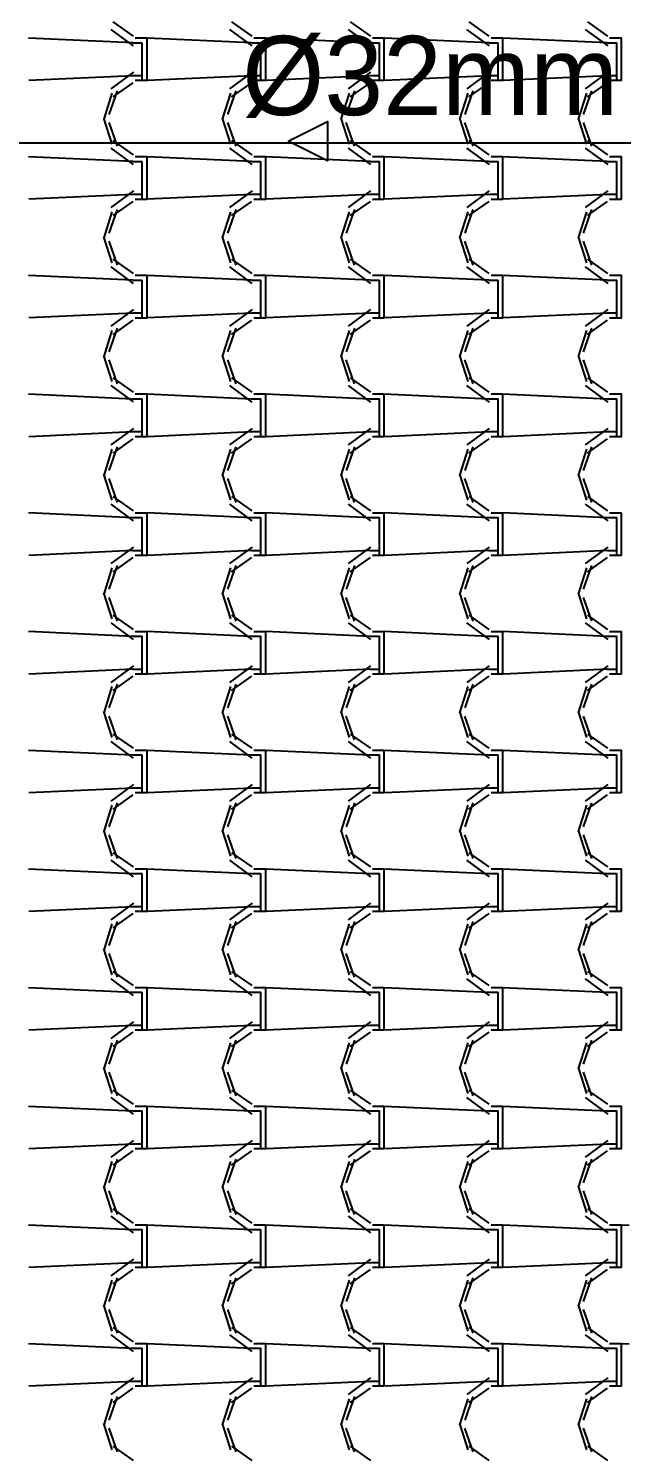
# Model space of a CAD drawing. Header units: millimetres. Extents: x -336 to -33, y -135 to 770.
# Drawn here: x -67.775 to -66.275, y 739.813 to 743.412 of the extents above; entities that cross this region are included whole.
import ezdxf
from ezdxf.enums import TextEntityAlignment as Align

# ---------------------------------------------------------------- set-up
doc = ezdxf.new("R2010")
doc.units = ezdxf.units.MM
doc.header["$LTSCALE"] = 50
doc.header["$MEASUREMENT"] = 0
for name, color, linetype in [('-HIDRO', 8, 'CONTINUOUS'), ('AF', 5, 'CONTINUOUS'), ('TEXTO', 4, 'CONTINUOUS')]:
    doc.layers.add(name, color=color, linetype=linetype)

msp = doc.modelspace()

# ---------------------------------------------------------------- linework, layer by layer
at = {"layer": '-HIDRO', "linetype": 'Continuous'}
for p, q in [((-67.5668, 743.4102), (-67.5098, 743.3682)), ((-67.5613, 743.4292), (-67.5103, 743.3932)), ((-67.2668, 743.4102), (-67.2098, 743.3682)), ((-67.2613, 743.4292), (-67.2103, 743.3932)), ((-66.9668, 743.4102), (-66.9098, 743.3682)), ((-66.9613, 743.4292), (-66.9103, 743.3932)), ((-66.6668, 743.4102), (-66.6098, 743.3682)), ((-66.6613, 743.4292), (-66.6103, 743.3932)), ((-66.3668, 743.4102), (-66.3098, 743.3682)), ((-66.3613, 743.4292), (-66.3103, 743.3932)), ((-67.5109, 743.3758), (-67.7749, 743.3878)), ((-67.511, 743.3765), (-67.487, 743.3765)), ((-67.505, 743.3885), (-67.475, 743.3885)), ((-67.487, 743.2925), (-67.487, 743.3765)), ((-67.475, 743.2925), (-67.475, 743.3885)), ((-67.2109, 743.3758), (-67.4749, 743.3878)), ((-67.211, 743.3765), (-67.187, 743.3765)), ((-67.205, 743.3885), (-67.175, 743.3885)), ((-67.187, 743.2925), (-67.187, 743.3765)), ((-67.175, 743.2925), (-67.175, 743.3885)), ((-66.9109, 743.3758), (-67.1749, 743.3878)), ((-66.911, 743.3765), (-66.887, 743.3765)), ((-66.905, 743.3885), (-66.875, 743.3885)), ((-66.887, 743.2925), (-66.887, 743.3765)), ((-66.875, 743.2925), (-66.875, 743.3885)), ((-66.6109, 743.3758), (-66.8749, 743.3878)), ((-66.611, 743.3765), (-66.587, 743.3765)), ((-66.605, 743.3885), (-66.575, 743.3885)), ((-66.587, 743.2925), (-66.587, 743.3765)), ((-66.575, 743.2925), (-66.575, 743.3885)), ((-66.3109, 743.3758), (-66.5749, 743.3878)), ((-66.311, 743.3765), (-66.287, 743.3765)), ((-66.305, 743.3885), (-66.275, 743.3885)), ((-66.287, 743.2925), (-66.287, 743.3765)), ((-66.275, 743.2925), (-66.275, 743.3885)), ((-67.5096, 743.3017), (-67.5666, 743.2597)), ((-67.2096, 743.3017), (-67.2666, 743.2597)), ((-66.9096, 743.3017), (-66.9666, 743.2597)), ((-66.6096, 743.3017), (-66.6666, 743.2597)), ((-66.3096, 743.3017), (-66.3666, 743.2597)), ((-67.51, 743.2926), (-67.774, 743.2806)), ((-67.511, 743.2753), (-67.562, 743.2393)), ((-67.487, 743.2925), (-67.511, 743.2925)), ((-67.475, 743.2805), (-67.505, 743.2805)), ((-67.487, 743.2805), (-67.487, 743.2925)), ((-67.475, 743.2805), (-67.475, 743.2925)), ((-67.21, 743.2926), (-67.474, 743.2806)), ((-67.211, 743.2753), (-67.262, 743.2393)), ((-67.187, 743.2925), (-67.211, 743.2925)), ((-67.175, 743.2805), (-67.205, 743.2805)), ((-67.187, 743.2805), (-67.187, 743.2925)), ((-67.175, 743.2805), (-67.175, 743.2925)), ((-66.91, 743.2926), (-67.174, 743.2806)), ((-66.911, 743.2753), (-66.962, 743.2393)), ((-66.887, 743.2925), (-66.911, 743.2925)), ((-66.875, 743.2805), (-66.905, 743.2805)), ((-66.887, 743.2805), (-66.887, 743.2925)), ((-66.875, 743.2805), (-66.875, 743.2925)), ((-66.61, 743.2926), (-66.874, 743.2806)), ((-66.611, 743.2753), (-66.662, 743.2393)), ((-66.587, 743.2925), (-66.611, 743.2925)), ((-66.575, 743.2805), (-66.605, 743.2805)), ((-66.587, 743.2805), (-66.587, 743.2925)), ((-66.575, 743.2805), (-66.575, 743.2925)), ((-66.31, 743.2926), (-66.574, 743.2806)), ((-66.311, 743.2753), (-66.362, 743.2393)), ((-66.287, 743.2925), (-66.311, 743.2925)), ((-66.275, 743.2805), (-66.305, 743.2805)), ((-66.287, 743.2805), (-66.287, 743.2925)), ((-66.275, 743.2805), (-66.275, 743.2925)), ((-67.5637, 743.2489), (-67.5847, 743.1829)), ((-67.5507, 743.2549), (-67.5717, 743.1949)), ((-67.2637, 743.2489), (-67.2847, 743.1829)), ((-67.2507, 743.2549), (-67.2717, 743.1949)), ((-66.9637, 743.2489), (-66.9847, 743.1829)), ((-66.9507, 743.2549), (-66.9717, 743.1949)), ((-66.6637, 743.2489), (-66.6847, 743.1829)), ((-66.6507, 743.2549), (-66.6717, 743.1949)), ((-66.3637, 743.2489), (-66.3847, 743.1829)), ((-66.3507, 743.2549), (-66.3717, 743.1949)), ((-67.5849, 743.1861), (-67.5639, 743.1201)), ((-67.5719, 743.1745), (-67.5509, 743.1145)), ((-67.2849, 743.1861), (-67.2639, 743.1201)), ((-67.2719, 743.1745), (-67.2509, 743.1145)), ((-66.9849, 743.1861), (-66.9639, 743.1201)), ((-66.9719, 743.1745), (-66.9509, 743.1145)), ((-66.6849, 743.1861), (-66.6639, 743.1201)), ((-66.6719, 743.1745), (-66.6509, 743.1145)), ((-66.3848, 743.1861), (-66.3638, 743.1201)), ((-66.3719, 743.1745), (-66.3509, 743.1145)), ((-67.5613, 743.1292), (-67.5103, 743.0932)), ((-67.2613, 743.1292), (-67.2103, 743.0932)), ((-66.9613, 743.1292), (-66.9103, 743.0932)), ((-66.6613, 743.1292), (-66.6103, 743.0932)), ((-66.3613, 743.1292), (-66.3103, 743.0932)), ((-67.5109, 743.0758), (-67.7749, 743.0878)), ((-67.5668, 743.1102), (-67.5098, 743.0682)), ((-67.505, 743.0885), (-67.475, 743.0885)), ((-67.475, 742.9925), (-67.475, 743.0885)), ((-67.2109, 743.0758), (-67.4749, 743.0878)), ((-67.2668, 743.1102), (-67.2098, 743.0682)), ((-67.205, 743.0885), (-67.175, 743.0885)), ((-67.175, 742.9925), (-67.175, 743.0885)), ((-66.9109, 743.0758), (-67.1749, 743.0878)), ((-66.9668, 743.1102), (-66.9098, 743.0682)), ((-66.905, 743.0885), (-66.875, 743.0885)), ((-66.875, 742.9925), (-66.875, 743.0885)), ((-66.6109, 743.0758), (-66.8749, 743.0878)), ((-66.6668, 743.1102), (-66.6098, 743.0682)), ((-66.605, 743.0885), (-66.575, 743.0885)), ((-66.575, 742.9925), (-66.575, 743.0885)), ((-66.3109, 743.0758), (-66.5749, 743.0878)), ((-66.3668, 743.1102), (-66.3098, 743.0682)), ((-66.305, 743.0885), (-66.275, 743.0885)), ((-66.275, 742.9925), (-66.275, 743.0885)), ((-67.511, 743.0765), (-67.487, 743.0765)), ((-67.487, 742.9925), (-67.487, 743.0765)), ((-67.211, 743.0765), (-67.187, 743.0765)), ((-67.187, 742.9925), (-67.187, 743.0765)), ((-66.911, 743.0765), (-66.887, 743.0765)), ((-66.887, 742.9925), (-66.887, 743.0765)), ((-66.611, 743.0765), (-66.587, 743.0765)), ((-66.587, 742.9925), (-66.587, 743.0765)), ((-66.311, 743.0765), (-66.287, 743.0765)), ((-66.287, 742.9925), (-66.287, 743.0765)), ((-67.51, 742.9926), (-67.774, 742.9806)), ((-67.5096, 743.0017), (-67.5666, 742.9597)), ((-67.487, 742.9925), (-67.511, 742.9925)), ((-67.475, 742.9805), (-67.505, 742.9805)), ((-67.487, 742.9805), (-67.487, 742.9925)), ((-67.475, 742.9805), (-67.475, 742.9925)), ((-67.21, 742.9926), (-67.474, 742.9806)), ((-67.2096, 743.0017), (-67.2666, 742.9597)), ((-67.187, 742.9925), (-67.211, 742.9925)), ((-67.175, 742.9805), (-67.205, 742.9805)), ((-67.187, 742.9805), (-67.187, 742.9925)), ((-67.175, 742.9805), (-67.175, 742.9925)), ((-66.91, 742.9926), (-67.174, 742.9806)), ((-66.9096, 743.0017), (-66.9666, 742.9597)), ((-66.887, 742.9925), (-66.911, 742.9925)), ((-66.875, 742.9805), (-66.905, 742.9805)), ((-66.887, 742.9805), (-66.887, 742.9925)), ((-66.875, 742.9805), (-66.875, 742.9925)), ((-66.61, 742.9926), (-66.874, 742.9806)), ((-66.6096, 743.0017), (-66.6666, 742.9597)), ((-66.587, 742.9925), (-66.611, 742.9925)), ((-66.575, 742.9805), (-66.605, 742.9805)), ((-66.587, 742.9805), (-66.587, 742.9925)), ((-66.575, 742.9805), (-66.575, 742.9925)), ((-66.31, 742.9926), (-66.574, 742.9806)), ((-66.3096, 743.0017), (-66.3666, 742.9597)), ((-66.287, 742.9925), (-66.311, 742.9925)), ((-66.275, 742.9805), (-66.305, 742.9805)), ((-66.287, 742.9805), (-66.287, 742.9925)), ((-66.275, 742.9805), (-66.275, 742.9925)), ((-67.5637, 742.9489), (-67.5847, 742.8829)), ((-67.5507, 742.9549), (-67.5717, 742.8949)), ((-67.511, 742.9753), (-67.562, 742.9393)), ((-67.2637, 742.9489), (-67.2847, 742.8829)), ((-67.2507, 742.9549), (-67.2717, 742.8949)), ((-67.211, 742.9753), (-67.262, 742.9393)), ((-66.9637, 742.9489), (-66.9847, 742.8829)), ((-66.9507, 742.9549), (-66.9717, 742.8949)), ((-66.911, 742.9753), (-66.962, 742.9393)), ((-66.6637, 742.9489), (-66.6847, 742.8829)), ((-66.6507, 742.9549), (-66.6717, 742.8949)), ((-66.611, 742.9753), (-66.662, 742.9393)), ((-66.3637, 742.9489), (-66.3847, 742.8829)), ((-66.3507, 742.9549), (-66.3717, 742.8949)), ((-66.311, 742.9753), (-66.362, 742.9393)), ((-67.5849, 742.8861), (-67.5639, 742.8201)), ((-67.5719, 742.8745), (-67.5509, 742.8145)), ((-67.2849, 742.8861), (-67.2639, 742.8201)), ((-67.2719, 742.8745), (-67.2509, 742.8145)), ((-66.9849, 742.8861), (-66.9639, 742.8201)), ((-66.9719, 742.8745), (-66.9509, 742.8145)), ((-66.6849, 742.8861), (-66.6639, 742.8201)), ((-66.6719, 742.8745), (-66.6509, 742.8145)), ((-66.3849, 742.8861), (-66.3639, 742.8201)), ((-66.3719, 742.8745), (-66.3509, 742.8145)), ((-67.5668, 742.8102), (-67.5098, 742.7682)), ((-67.5613, 742.8292), (-67.5103, 742.7932)), ((-67.2668, 742.8102), (-67.2098, 742.7682)), ((-67.2613, 742.8292), (-67.2103, 742.7932)), ((-66.9668, 742.8102), (-66.9098, 742.7682)), ((-66.9613, 742.8292), (-66.9103, 742.7932)), ((-66.6668, 742.8102), (-66.6098, 742.7682)), ((-66.6613, 742.8292), (-66.6103, 742.7932)), ((-66.3668, 742.8102), (-66.3098, 742.7682)), ((-66.3613, 742.8292), (-66.3103, 742.7932)), ((-67.511, 742.7758), (-67.775, 742.7878)), ((-67.511, 742.7765), (-67.487, 742.7765)), ((-67.505, 742.7885), (-67.475, 742.7885)), ((-67.487, 742.6925), (-67.487, 742.7765)), ((-67.475, 742.6925), (-67.475, 742.7885)), ((-67.2109, 742.7758), (-67.475, 742.7878)), ((-67.211, 742.7765), (-67.187, 742.7765)), ((-67.205, 742.7885), (-67.175, 742.7885)), ((-67.187, 742.6925), (-67.187, 742.7765)), ((-67.175, 742.6925), (-67.175, 742.7885)), ((-66.9109, 742.7758), (-67.1749, 742.7878)), ((-66.911, 742.7765), (-66.887, 742.7765)), ((-66.905, 742.7885), (-66.875, 742.7885)), ((-66.887, 742.6925), (-66.887, 742.7765)), ((-66.875, 742.6925), (-66.875, 742.7885)), ((-66.6109, 742.7758), (-66.8749, 742.7878)), ((-66.611, 742.7765), (-66.587, 742.7765)), ((-66.605, 742.7885), (-66.575, 742.7885)), ((-66.587, 742.6925), (-66.587, 742.7765)), ((-66.575, 742.6925), (-66.575, 742.7885)), ((-66.3109, 742.7758), (-66.5749, 742.7878)), ((-66.311, 742.7765), (-66.287, 742.7765)), ((-66.305, 742.7885), (-66.275, 742.7885)), ((-66.287, 742.6925), (-66.287, 742.7765)), ((-66.275, 742.6925), (-66.275, 742.7885)), ((-67.51, 742.6926), (-67.774, 742.6806)), ((-67.5096, 742.7017), (-67.5666, 742.6597)), ((-67.487, 742.6925), (-67.511, 742.6925)), ((-67.487, 742.6805), (-67.487, 742.6925)), ((-67.475, 742.6805), (-67.475, 742.6925)), ((-67.21, 742.6926), (-67.474, 742.6806)), ((-67.2096, 742.7017), (-67.2666, 742.6597)), ((-67.187, 742.6925), (-67.211, 742.6925)), ((-67.187, 742.6805), (-67.187, 742.6925)), ((-67.175, 742.6805), (-67.175, 742.6925)), ((-66.9099, 742.6926), (-67.1739, 742.6806)), ((-66.9096, 742.7017), (-66.9666, 742.6597)), ((-66.887, 742.6925), (-66.911, 742.6925)), ((-66.887, 742.6805), (-66.887, 742.6925)), ((-66.875, 742.6805), (-66.875, 742.6925)), ((-66.6099, 742.6926), (-66.8739, 742.6806)), ((-66.6096, 742.7017), (-66.6666, 742.6597)), ((-66.587, 742.6925), (-66.611, 742.6925)), ((-66.587, 742.6805), (-66.587, 742.6925)), ((-66.575, 742.6805), (-66.575, 742.6925)), ((-66.3099, 742.6926), (-66.5739, 742.6806)), ((-66.3096, 742.7017), (-66.3666, 742.6597)), ((-66.287, 742.6925), (-66.311, 742.6925)), ((-66.287, 742.6805), (-66.287, 742.6925)), ((-66.275, 742.6805), (-66.275, 742.6925)), ((-67.5507, 742.6549), (-67.5717, 742.5949)), ((-67.511, 742.6753), (-67.562, 742.6393)), ((-67.475, 742.6805), (-67.505, 742.6805)), ((-67.2507, 742.6549), (-67.2717, 742.5949)), ((-67.211, 742.6753), (-67.262, 742.6393)), ((-67.175, 742.6805), (-67.205, 742.6805)), ((-66.9507, 742.6549), (-66.9717, 742.5949)), ((-66.911, 742.6753), (-66.962, 742.6393)), ((-66.875, 742.6805), (-66.905, 742.6805)), ((-66.6507, 742.6549), (-66.6717, 742.5949)), ((-66.611, 742.6753), (-66.662, 742.6393)), ((-66.575, 742.6805), (-66.605, 742.6805)), ((-66.3507, 742.6549), (-66.3717, 742.5949)), ((-66.311, 742.6753), (-66.362, 742.6393)), ((-66.275, 742.6805), (-66.305, 742.6805)), ((-67.5637, 742.6489), (-67.5847, 742.5829)), ((-67.2637, 742.6489), (-67.2847, 742.5829)), ((-66.9637, 742.6489), (-66.9847, 742.5829)), ((-66.6637, 742.6489), (-66.6847, 742.5829)), ((-66.3637, 742.6489), (-66.3847, 742.5829)), ((-67.5849, 742.5861), (-67.5639, 742.5201)), ((-67.2849, 742.5861), (-67.2639, 742.5201)), ((-66.9849, 742.5861), (-66.9639, 742.5201)), ((-66.6849, 742.5861), (-66.6639, 742.5201)), ((-66.3849, 742.5861), (-66.3639, 742.5201)), ((-67.5719, 742.5745), (-67.5509, 742.5145)), ((-67.2719, 742.5745), (-67.2509, 742.5145)), ((-66.9719, 742.5745), (-66.9509, 742.5145)), ((-66.6719, 742.5745), (-66.6509, 742.5145)), ((-66.3719, 742.5745), (-66.3509, 742.5145)), ((-67.5668, 742.5103), (-67.5098, 742.4683)), ((-67.5613, 742.5291), (-67.5103, 742.4931)), ((-67.2668, 742.5102), (-67.2098, 742.4682)), ((-67.2613, 742.5292), (-67.2103, 742.4932)), ((-66.9668, 742.5102), (-66.9098, 742.4682)), ((-66.9613, 742.5292), (-66.9103, 742.4932)), ((-66.6668, 742.5102), (-66.6098, 742.4682)), ((-66.6613, 742.5292), (-66.6103, 742.4932)), ((-66.3668, 742.5102), (-66.3098, 742.4682)), ((-66.3613, 742.5292), (-66.3103, 742.4932)), ((-67.511, 742.4758), (-67.775, 742.4878)), ((-67.511, 742.4765), (-67.487, 742.4765)), ((-67.505, 742.4885), (-67.475, 742.4885)), ((-67.487, 742.3925), (-67.487, 742.4765)), ((-67.475, 742.3925), (-67.475, 742.4885)), ((-67.211, 742.4758), (-67.475, 742.4878)), ((-67.211, 742.4765), (-67.187, 742.4765)), ((-67.205, 742.4885), (-67.175, 742.4885)), ((-67.187, 742.3925), (-67.187, 742.4765)), ((-67.175, 742.3925), (-67.175, 742.4885)), ((-66.911, 742.4758), (-67.175, 742.4878)), ((-66.911, 742.4765), (-66.887, 742.4765)), ((-66.905, 742.4885), (-66.875, 742.4885)), ((-66.887, 742.3925), (-66.887, 742.4765)), ((-66.875, 742.3925), (-66.875, 742.4885)), ((-66.611, 742.4758), (-66.875, 742.4878)), ((-66.611, 742.4765), (-66.587, 742.4765)), ((-66.605, 742.4885), (-66.575, 742.4885)), ((-66.587, 742.3925), (-66.587, 742.4765)), ((-66.575, 742.3925), (-66.575, 742.4885)), ((-66.311, 742.4758), (-66.575, 742.4878)), ((-66.311, 742.4765), (-66.287, 742.4765)), ((-66.305, 742.4885), (-66.275, 742.4885)), ((-66.287, 742.3925), (-66.287, 742.4765)), ((-66.275, 742.3925), (-66.275, 742.4885)), ((-67.5096, 742.4017), (-67.5666, 742.3597)), ((-67.2096, 742.4017), (-67.2666, 742.3597)), ((-66.9096, 742.4017), (-66.9666, 742.3597)), ((-66.6096, 742.4017), (-66.6666, 742.3597)), ((-66.3096, 742.4017), (-66.3666, 742.3597)), ((-67.5099, 742.3926), (-67.7739, 742.3806)), ((-67.511, 742.3753), (-67.562, 742.3393)), ((-67.487, 742.3925), (-67.511, 742.3925)), ((-67.475, 742.3805), (-67.505, 742.3805)), ((-67.487, 742.3805), (-67.487, 742.3925)), ((-67.475, 742.3805), (-67.475, 742.3925)), ((-67.2099, 742.3926), (-67.4739, 742.3806)), ((-67.211, 742.3753), (-67.262, 742.3393)), ((-67.187, 742.3925), (-67.211, 742.3925)), ((-67.175, 742.3805), (-67.205, 742.3805)), ((-67.187, 742.3805), (-67.187, 742.3925)), ((-67.175, 742.3805), (-67.175, 742.3925)), ((-66.9099, 742.3926), (-67.1739, 742.3806)), ((-66.911, 742.3753), (-66.962, 742.3393)), ((-66.887, 742.3925), (-66.911, 742.3925)), ((-66.875, 742.3805), (-66.905, 742.3805)), ((-66.887, 742.3805), (-66.887, 742.3925)), ((-66.875, 742.3805), (-66.875, 742.3925)), ((-66.6099, 742.3926), (-66.8739, 742.3806)), ((-66.611, 742.3753), (-66.662, 742.3393)), ((-66.587, 742.3925), (-66.611, 742.3925)), ((-66.575, 742.3805), (-66.605, 742.3805)), ((-66.587, 742.3805), (-66.587, 742.3925)), ((-66.575, 742.3805), (-66.575, 742.3925)), ((-66.3099, 742.3926), (-66.5739, 742.3806)), ((-66.311, 742.3753), (-66.362, 742.3393)), ((-66.287, 742.3925), (-66.311, 742.3925)), ((-66.275, 742.3805), (-66.305, 742.3805)), ((-66.287, 742.3805), (-66.287, 742.3925)), ((-66.275, 742.3805), (-66.275, 742.3925)), ((-67.5637, 742.3489), (-67.5847, 742.2829)), ((-67.5507, 742.3549), (-67.5717, 742.2949)), ((-67.2637, 742.3489), (-67.2847, 742.2829)), ((-67.2507, 742.3549), (-67.2717, 742.2949)), ((-66.9637, 742.3489), (-66.9847, 742.2829)), ((-66.9507, 742.3549), (-66.9717, 742.2949)), ((-66.6637, 742.3489), (-66.6847, 742.2829)), ((-66.6507, 742.3549), (-66.6717, 742.2949)), ((-66.3637, 742.3489), (-66.3847, 742.2829)), ((-66.3507, 742.3549), (-66.3717, 742.2949)), ((-67.5849, 742.2861), (-67.5639, 742.2201)), ((-67.5719, 742.2745), (-67.5509, 742.2145)), ((-67.2849, 742.2861), (-67.2639, 742.2201)), ((-67.2719, 742.2745), (-67.2509, 742.2145)), ((-66.9849, 742.2861), (-66.9639, 742.2201)), ((-66.9719, 742.2745), (-66.9509, 742.2145)), ((-66.6849, 742.2861), (-66.6639, 742.2201)), ((-66.6719, 742.2745), (-66.6509, 742.2145)), ((-66.3849, 742.2861), (-66.3639, 742.2201)), ((-66.3719, 742.2745), (-66.3509, 742.2145)), ((-67.5613, 742.2291), (-67.5103, 742.1931)), ((-67.2613, 742.2291), (-67.2103, 742.1931)), ((-66.9613, 742.2291), (-66.9103, 742.1931)), ((-66.6613, 742.2292), (-66.6103, 742.1932)), ((-66.3613, 742.2292), (-66.3103, 742.1932)), ((-67.511, 742.1758), (-67.775, 742.1878)), ((-67.5668, 742.2103), (-67.5098, 742.1683)), ((-67.505, 742.1885), (-67.475, 742.1885)), ((-67.475, 742.0925), (-67.475, 742.1885)), ((-67.211, 742.1758), (-67.475, 742.1878)), ((-67.2668, 742.2103), (-67.2098, 742.1683)), ((-67.205, 742.1885), (-67.175, 742.1885)), ((-67.175, 742.0925), (-67.175, 742.1885)), ((-66.911, 742.1758), (-67.175, 742.1878)), ((-66.9668, 742.2103), (-66.9098, 742.1683)), ((-66.905, 742.1885), (-66.875, 742.1885)), ((-66.875, 742.0925), (-66.875, 742.1885)), ((-66.611, 742.1758), (-66.875, 742.1878)), ((-66.6668, 742.2102), (-66.6098, 742.1682)), ((-66.605, 742.1885), (-66.575, 742.1885)), ((-66.575, 742.0925), (-66.575, 742.1885)), ((-66.311, 742.1758), (-66.575, 742.1878)), ((-66.3668, 742.2102), (-66.3098, 742.1682)), ((-66.305, 742.1885), (-66.275, 742.1885)), ((-66.275, 742.0925), (-66.275, 742.1885)), ((-67.511, 742.1765), (-67.487, 742.1765)), ((-67.487, 742.0925), (-67.487, 742.1765)), ((-67.211, 742.1765), (-67.187, 742.1765)), ((-67.187, 742.0925), (-67.187, 742.1765)), ((-66.911, 742.1765), (-66.887, 742.1765)), ((-66.887, 742.0925), (-66.887, 742.1765)), ((-66.611, 742.1765), (-66.587, 742.1765)), ((-66.587, 742.0925), (-66.587, 742.1765)), ((-66.311, 742.1765), (-66.287, 742.1765)), ((-66.287, 742.0925), (-66.287, 742.1765)), ((-67.5099, 742.0926), (-67.7739, 742.0806)), ((-67.5096, 742.1017), (-67.5666, 742.0597)), ((-67.487, 742.0925), (-67.511, 742.0925)), ((-67.475, 742.0805), (-67.505, 742.0805)), ((-67.487, 742.0805), (-67.487, 742.0925)), ((-67.475, 742.0805), (-67.475, 742.0925)), ((-67.2099, 742.0926), (-67.4739, 742.0806)), ((-67.2096, 742.1017), (-67.2666, 742.0597)), ((-67.187, 742.0925), (-67.211, 742.0925)), ((-67.175, 742.0805), (-67.205, 742.0805)), ((-67.187, 742.0805), (-67.187, 742.0925)), ((-67.175, 742.0805), (-67.175, 742.0925)), ((-66.9099, 742.0926), (-67.1739, 742.0806)), ((-66.9096, 742.1017), (-66.9666, 742.0597)), ((-66.887, 742.0925), (-66.911, 742.0925)), ((-66.875, 742.0805), (-66.905, 742.0805)), ((-66.887, 742.0805), (-66.887, 742.0925)), ((-66.875, 742.0805), (-66.875, 742.0925)), ((-66.6099, 742.0926), (-66.8739, 742.0806)), ((-66.6096, 742.1017), (-66.6666, 742.0597)), ((-66.587, 742.0925), (-66.611, 742.0925)), ((-66.575, 742.0805), (-66.605, 742.0805)), ((-66.587, 742.0805), (-66.587, 742.0925)), ((-66.575, 742.0805), (-66.575, 742.0925)), ((-66.3099, 742.0926), (-66.5739, 742.0806)), ((-66.3096, 742.1017), (-66.3666, 742.0597)), ((-66.287, 742.0925), (-66.311, 742.0925)), ((-66.275, 742.0805), (-66.305, 742.0805)), ((-66.287, 742.0805), (-66.287, 742.0925)), ((-66.275, 742.0805), (-66.275, 742.0925)), ((-67.5637, 742.0489), (-67.5847, 741.9829)), ((-67.5507, 742.0549), (-67.5717, 741.9949)), ((-67.511, 742.0753), (-67.562, 742.0393)), ((-67.2637, 742.0489), (-67.2847, 741.9829)), ((-67.2507, 742.0549), (-67.2717, 741.9949)), ((-67.211, 742.0753), (-67.262, 742.0393)), ((-66.9637, 742.0489), (-66.9847, 741.9829)), ((-66.9507, 742.0549), (-66.9717, 741.9949)), ((-66.911, 742.0753), (-66.962, 742.0393)), ((-66.6637, 742.0489), (-66.6847, 741.9829)), ((-66.6507, 742.0549), (-66.6717, 741.9949)), ((-66.611, 742.0753), (-66.662, 742.0393)), ((-66.3637, 742.0489), (-66.3847, 741.9829)), ((-66.3507, 742.0549), (-66.3717, 741.9949)), ((-66.311, 742.0753), (-66.362, 742.0393)), ((-67.5849, 741.9861), (-67.5639, 741.9201)), ((-67.5719, 741.9745), (-67.5509, 741.9145)), ((-67.2849, 741.9861), (-67.2639, 741.9201)), ((-67.2719, 741.9745), (-67.2509, 741.9145)), ((-66.9849, 741.9861), (-66.9639, 741.9201)), ((-66.9719, 741.9745), (-66.9509, 741.9145)), ((-66.6849, 741.9861), (-66.6639, 741.9201)), ((-66.6719, 741.9745), (-66.6509, 741.9145)), ((-66.3849, 741.9861), (-66.3639, 741.9201)), ((-66.3719, 741.9745), (-66.3509, 741.9145)), ((-67.5668, 741.9103), (-67.5098, 741.8683)), ((-67.5613, 741.9291), (-67.5103, 741.8931)), ((-67.2668, 741.9103), (-67.2098, 741.8683)), ((-67.2613, 741.9291), (-67.2103, 741.8931)), ((-66.9668, 741.9103), (-66.9098, 741.8683)), ((-66.9613, 741.9291), (-66.9103, 741.8931)), ((-66.6668, 741.9103), (-66.6098, 741.8683)), ((-66.6613, 741.9291), (-66.6103, 741.8931)), ((-66.3668, 741.9102), (-66.3098, 741.8682)), ((-66.3613, 741.9292), (-66.3103, 741.8932)), ((-67.511, 741.8758), (-67.775, 741.8878)), ((-67.511, 741.8765), (-67.487, 741.8765)), ((-67.505, 741.8885), (-67.475, 741.8885)), ((-67.487, 741.7925), (-67.487, 741.8765)), ((-67.475, 741.7925), (-67.475, 741.8885)), ((-67.211, 741.8758), (-67.475, 741.8878)), ((-67.211, 741.8765), (-67.187, 741.8765)), ((-67.205, 741.8885), (-67.175, 741.8885)), ((-67.187, 741.7925), (-67.187, 741.8765)), ((-67.175, 741.7925), (-67.175, 741.8885)), ((-66.911, 741.8758), (-67.175, 741.8878)), ((-66.911, 741.8765), (-66.887, 741.8765)), ((-66.905, 741.8885), (-66.875, 741.8885)), ((-66.887, 741.7925), (-66.887, 741.8765)), ((-66.875, 741.7925), (-66.875, 741.8885)), ((-66.611, 741.8758), (-66.875, 741.8878)), ((-66.611, 741.8765), (-66.587, 741.8765)), ((-66.605, 741.8885), (-66.575, 741.8885)), ((-66.587, 741.7925), (-66.587, 741.8765)), ((-66.575, 741.7925), (-66.575, 741.8885)), ((-66.311, 741.8758), (-66.575, 741.8878)), ((-66.311, 741.8765), (-66.287, 741.8765)), ((-66.305, 741.8885), (-66.275, 741.8885)), ((-66.287, 741.7925), (-66.287, 741.8765)), ((-66.275, 741.7925), (-66.275, 741.8885)), ((-67.5099, 741.7926), (-67.7739, 741.7806)), ((-67.5096, 741.8017), (-67.5666, 741.7597)), ((-67.487, 741.7925), (-67.511, 741.7925)), ((-67.487, 741.7805), (-67.487, 741.7925)), ((-67.475, 741.7805), (-67.475, 741.7925)), ((-67.2099, 741.7926), (-67.4739, 741.7806)), ((-67.2096, 741.8017), (-67.2666, 741.7597)), ((-67.187, 741.7925), (-67.211, 741.7925)), ((-67.187, 741.7805), (-67.187, 741.7925)), ((-67.175, 741.7805), (-67.175, 741.7925)), ((-66.9099, 741.7926), (-67.1739, 741.7806)), ((-66.9096, 741.8017), (-66.9666, 741.7597)), ((-66.887, 741.7925), (-66.911, 741.7925)), ((-66.887, 741.7805), (-66.887, 741.7925)), ((-66.875, 741.7805), (-66.875, 741.7925)), ((-66.6099, 741.7926), (-66.8739, 741.7806)), ((-66.6096, 741.8017), (-66.6666, 741.7597)), ((-66.587, 741.7925), (-66.611, 741.7925)), ((-66.587, 741.7805), (-66.587, 741.7925)), ((-66.575, 741.7805), (-66.575, 741.7925)), ((-66.3099, 741.7926), (-66.5739, 741.7806)), ((-66.3096, 741.8017), (-66.3666, 741.7597)), ((-66.287, 741.7925), (-66.311, 741.7925)), ((-66.287, 741.7805), (-66.287, 741.7925)), ((-66.275, 741.7805), (-66.275, 741.7925)), ((-67.5507, 741.7549), (-67.5717, 741.6949)), ((-67.511, 741.7753), (-67.562, 741.7393)), ((-67.475, 741.7805), (-67.505, 741.7805)), ((-67.2507, 741.7549), (-67.2717, 741.6949)), ((-67.211, 741.7753), (-67.262, 741.7393)), ((-67.175, 741.7805), (-67.205, 741.7805)), ((-66.9507, 741.7549), (-66.9717, 741.6949)), ((-66.911, 741.7753), (-66.962, 741.7393)), ((-66.875, 741.7805), (-66.905, 741.7805)), ((-66.6507, 741.7549), (-66.6717, 741.6949)), ((-66.611, 741.7753), (-66.662, 741.7393)), ((-66.575, 741.7805), (-66.605, 741.7805)), ((-66.3507, 741.7549), (-66.3717, 741.6949)), ((-66.311, 741.7753), (-66.362, 741.7393)), ((-66.275, 741.7805), (-66.305, 741.7805)), ((-67.5637, 741.7489), (-67.5847, 741.6829)), ((-67.2637, 741.7489), (-67.2847, 741.6829)), ((-66.9637, 741.7489), (-66.9847, 741.6829)), ((-66.6637, 741.7489), (-66.6847, 741.6829)), ((-66.3637, 741.7489), (-66.3847, 741.6829)), ((-67.5849, 741.6861), (-67.5639, 741.6201)), ((-67.2849, 741.6861), (-67.2639, 741.6201)), ((-66.9849, 741.6861), (-66.9639, 741.6201)), ((-66.6849, 741.6861), (-66.6639, 741.6201)), ((-66.3849, 741.6861), (-66.3639, 741.6201)), ((-67.5719, 741.6745), (-67.5509, 741.6145)), ((-67.2719, 741.6745), (-67.2509, 741.6145)), ((-66.9719, 741.6745), (-66.9509, 741.6145)), ((-66.6719, 741.6745), (-66.6509, 741.6145)), ((-66.3719, 741.6745), (-66.3509, 741.6145)), ((-67.5668, 741.6103), (-67.5098, 741.5683)), ((-67.5613, 741.6291), (-67.5103, 741.5931)), ((-67.2668, 741.6103), (-67.2098, 741.5683)), ((-67.2613, 741.6291), (-67.2103, 741.5931)), ((-66.9668, 741.6103), (-66.9098, 741.5683)), ((-66.9613, 741.6291), (-66.9103, 741.5931)), ((-66.6668, 741.6103), (-66.6098, 741.5683)), ((-66.6613, 741.6291), (-66.6103, 741.5931)), ((-66.3668, 741.6103), (-66.3098, 741.5683)), ((-66.3613, 741.6291), (-66.3103, 741.5931)), ((-67.511, 741.5758), (-67.775, 741.5878)), ((-67.511, 741.5765), (-67.487, 741.5765)), ((-67.505, 741.5885), (-67.475, 741.5885)), ((-67.487, 741.4925), (-67.487, 741.5765)), ((-67.475, 741.4925), (-67.475, 741.5885)), ((-67.211, 741.5758), (-67.475, 741.5878)), ((-67.211, 741.5765), (-67.187, 741.5765)), ((-67.205, 741.5885), (-67.175, 741.5885)), ((-67.187, 741.4925), (-67.187, 741.5765)), ((-67.175, 741.4925), (-67.175, 741.5885)), ((-66.911, 741.5758), (-67.175, 741.5878)), ((-66.911, 741.5765), (-66.887, 741.5765)), ((-66.905, 741.5885), (-66.875, 741.5885)), ((-66.887, 741.4925), (-66.887, 741.5765)), ((-66.875, 741.4925), (-66.875, 741.5885)), ((-66.611, 741.5758), (-66.875, 741.5878)), ((-66.611, 741.5765), (-66.587, 741.5765)), ((-66.605, 741.5885), (-66.575, 741.5885)), ((-66.587, 741.4925), (-66.587, 741.5765)), ((-66.575, 741.4925), (-66.575, 741.5885)), ((-66.311, 741.5758), (-66.575, 741.5878)), ((-66.311, 741.5765), (-66.287, 741.5765)), ((-66.305, 741.5885), (-66.275, 741.5885)), ((-66.287, 741.4925), (-66.287, 741.5765)), ((-66.275, 741.4925), (-66.275, 741.5885)), ((-67.5096, 741.5017), (-67.5666, 741.4597)), ((-67.2096, 741.5017), (-67.2666, 741.4597)), ((-66.9096, 741.5017), (-66.9666, 741.4597)), ((-66.6096, 741.5017), (-66.6666, 741.4597)), ((-66.3096, 741.5017), (-66.3666, 741.4597)), ((-67.5099, 741.4926), (-67.7739, 741.4806)), ((-67.511, 741.4753), (-67.562, 741.4393)), ((-67.487, 741.4925), (-67.511, 741.4925)), ((-67.475, 741.4805), (-67.505, 741.4805)), ((-67.487, 741.4805), (-67.487, 741.4925)), ((-67.475, 741.4805), (-67.475, 741.4925)), ((-67.2099, 741.4926), (-67.4739, 741.4806)), ((-67.211, 741.4753), (-67.262, 741.4393)), ((-67.187, 741.4925), (-67.211, 741.4925)), ((-67.175, 741.4805), (-67.205, 741.4805)), ((-67.187, 741.4805), (-67.187, 741.4925)), ((-67.175, 741.4805), (-67.175, 741.4925)), ((-66.9099, 741.4926), (-67.1739, 741.4806)), ((-66.911, 741.4753), (-66.962, 741.4393)), ((-66.887, 741.4925), (-66.911, 741.4925)), ((-66.875, 741.4805), (-66.905, 741.4805)), ((-66.887, 741.4805), (-66.887, 741.4925)), ((-66.875, 741.4805), (-66.875, 741.4925)), ((-66.6099, 741.4926), (-66.8739, 741.4806)), ((-66.611, 741.4753), (-66.662, 741.4393)), ((-66.587, 741.4925), (-66.611, 741.4925)), ((-66.575, 741.4805), (-66.605, 741.4805)), ((-66.587, 741.4805), (-66.587, 741.4925)), ((-66.575, 741.4805), (-66.575, 741.4925)), ((-66.3099, 741.4926), (-66.5739, 741.4806)), ((-66.311, 741.4753), (-66.362, 741.4393)), ((-66.287, 741.4925), (-66.311, 741.4925)), ((-66.275, 741.4805), (-66.305, 741.4805)), ((-66.287, 741.4805), (-66.287, 741.4925)), ((-66.275, 741.4805), (-66.275, 741.4925)), ((-67.5637, 741.4489), (-67.5847, 741.3829)), ((-67.5507, 741.4549), (-67.5717, 741.3949)), ((-67.2637, 741.4489), (-67.2847, 741.3829)), ((-67.2507, 741.4549), (-67.2717, 741.3949)), ((-66.9637, 741.4489), (-66.9847, 741.3829)), ((-66.9507, 741.4549), (-66.9717, 741.3949)), ((-66.6637, 741.4489), (-66.6847, 741.3829)), ((-66.6507, 741.4549), (-66.6717, 741.3949)), ((-66.3637, 741.4489), (-66.3847, 741.3829)), ((-66.3507, 741.4549), (-66.3717, 741.3949)), ((-67.5849, 741.3861), (-67.5639, 741.3201)), ((-67.5719, 741.3745), (-67.5509, 741.3145)), ((-67.2849, 741.3861), (-67.2639, 741.3201)), ((-67.2719, 741.3745), (-67.2509, 741.3145)), ((-66.9849, 741.3861), (-66.9639, 741.3201)), ((-66.9719, 741.3745), (-66.9509, 741.3145)), ((-66.6849, 741.3861), (-66.6639, 741.3201)), ((-66.6719, 741.3745), (-66.6509, 741.3145)), ((-66.3849, 741.3861), (-66.3639, 741.3201)), ((-66.3719, 741.3745), (-66.3509, 741.3145)), ((-67.5613, 741.3291), (-67.5103, 741.2931)), ((-67.2613, 741.3291), (-67.2103, 741.2931)), ((-66.9613, 741.3291), (-66.9103, 741.2931)), ((-66.6613, 741.3291), (-66.6103, 741.2931)), ((-66.3613, 741.3291), (-66.3103, 741.2931)), ((-67.511, 741.2758), (-67.775, 741.2878)), ((-67.5668, 741.3103), (-67.5098, 741.2683)), ((-67.505, 741.2885), (-67.475, 741.2885)), ((-67.475, 741.1925), (-67.475, 741.2885)), ((-67.211, 741.2758), (-67.475, 741.2878)), ((-67.2668, 741.3103), (-67.2098, 741.2683)), ((-67.205, 741.2885), (-67.175, 741.2885)), ((-67.175, 741.1925), (-67.175, 741.2885)), ((-66.911, 741.2758), (-67.175, 741.2878)), ((-66.9668, 741.3103), (-66.9098, 741.2683)), ((-66.905, 741.2885), (-66.875, 741.2885)), ((-66.875, 741.1925), (-66.875, 741.2885)), ((-66.611, 741.2758), (-66.875, 741.2878)), ((-66.6668, 741.3103), (-66.6098, 741.2683)), ((-66.605, 741.2885), (-66.575, 741.2885)), ((-66.575, 741.1925), (-66.575, 741.2885)), ((-66.311, 741.2758), (-66.575, 741.2878)), ((-66.3668, 741.3103), (-66.3098, 741.2683)), ((-66.305, 741.2885), (-66.275, 741.2885)), ((-66.275, 741.1925), (-66.275, 741.2885)), ((-67.511, 741.2765), (-67.487, 741.2765)), ((-67.487, 741.1925), (-67.487, 741.2765)), ((-67.211, 741.2765), (-67.187, 741.2765)), ((-67.187, 741.1925), (-67.187, 741.2765)), ((-66.911, 741.2765), (-66.887, 741.2765)), ((-66.887, 741.1925), (-66.887, 741.2765)), ((-66.611, 741.2765), (-66.587, 741.2765)), ((-66.587, 741.1925), (-66.587, 741.2765)), ((-66.311, 741.2765), (-66.287, 741.2765)), ((-66.287, 741.1925), (-66.287, 741.2765)), ((-67.5099, 741.1926), (-67.7739, 741.1806)), ((-67.5096, 741.2017), (-67.5666, 741.1597)), ((-67.487, 741.1925), (-67.511, 741.1925)), ((-67.475, 741.1805), (-67.505, 741.1805)), ((-67.487, 741.1805), (-67.487, 741.1925)), ((-67.475, 741.1805), (-67.475, 741.1925)), ((-67.2099, 741.1926), (-67.4739, 741.1806)), ((-67.2096, 741.2017), (-67.2666, 741.1597)), ((-67.187, 741.1925), (-67.211, 741.1925)), ((-67.175, 741.1805), (-67.205, 741.1805)), ((-67.187, 741.1805), (-67.187, 741.1925)), ((-67.175, 741.1805), (-67.175, 741.1925)), ((-66.9099, 741.1926), (-67.1739, 741.1806)), ((-66.9096, 741.2017), (-66.9666, 741.1597)), ((-66.887, 741.1925), (-66.911, 741.1925)), ((-66.875, 741.1805), (-66.905, 741.1805)), ((-66.887, 741.1805), (-66.887, 741.1925)), ((-66.875, 741.1805), (-66.875, 741.1925)), ((-66.6099, 741.1926), (-66.8739, 741.1806)), ((-66.6096, 741.2017), (-66.6666, 741.1597)), ((-66.587, 741.1925), (-66.611, 741.1925)), ((-66.575, 741.1805), (-66.605, 741.1805)), ((-66.587, 741.1805), (-66.587, 741.1925)), ((-66.575, 741.1805), (-66.575, 741.1925)), ((-66.3099, 741.1926), (-66.5739, 741.1806)), ((-66.3096, 741.2017), (-66.3666, 741.1597)), ((-66.287, 741.1925), (-66.311, 741.1925)), ((-66.275, 741.1805), (-66.305, 741.1805)), ((-66.287, 741.1805), (-66.287, 741.1925)), ((-66.275, 741.1805), (-66.275, 741.1925)), ((-67.5637, 741.1489), (-67.5847, 741.0829)), ((-67.5507, 741.1549), (-67.5717, 741.0949)), ((-67.511, 741.1753), (-67.562, 741.1393)), ((-67.2637, 741.1489), (-67.2847, 741.0829)), ((-67.2507, 741.1549), (-67.2717, 741.0949)), ((-67.211, 741.1753), (-67.262, 741.1393)), ((-66.9637, 741.1489), (-66.9847, 741.0829)), ((-66.9507, 741.1549), (-66.9717, 741.0949)), ((-66.911, 741.1753), (-66.962, 741.1393)), ((-66.6637, 741.1489), (-66.6847, 741.0829)), ((-66.6507, 741.1549), (-66.6717, 741.0949)), ((-66.611, 741.1753), (-66.662, 741.1393)), ((-66.3637, 741.1489), (-66.3847, 741.0829)), ((-66.3507, 741.1549), (-66.3717, 741.0949)), ((-66.311, 741.1753), (-66.362, 741.1393)), ((-67.5849, 741.0861), (-67.5639, 741.0201)), ((-67.5719, 741.0745), (-67.5509, 741.0145)), ((-67.2849, 741.0861), (-67.2639, 741.0201)), ((-67.2719, 741.0745), (-67.2509, 741.0145)), ((-66.9849, 741.0861), (-66.9639, 741.0201)), ((-66.9719, 741.0745), (-66.9509, 741.0145)), ((-66.6849, 741.0861), (-66.6639, 741.0201)), ((-66.6719, 741.0745), (-66.6509, 741.0145)), ((-66.3849, 741.0861), (-66.3639, 741.0201)), ((-66.3719, 741.0745), (-66.3509, 741.0145)), ((-67.5668, 741.0103), (-67.5098, 740.9683)), ((-67.5613, 741.0291), (-67.5103, 740.9931)), ((-67.2668, 741.0103), (-67.2098, 740.9683)), ((-67.2613, 741.0291), (-67.2103, 740.9931)), ((-66.9668, 741.0103), (-66.9098, 740.9683)), ((-66.9613, 741.0291), (-66.9103, 740.9931)), ((-66.6668, 741.0103), (-66.6098, 740.9683)), ((-66.6613, 741.0291), (-66.6103, 740.9931)), ((-66.3668, 741.0103), (-66.3098, 740.9683)), ((-66.3613, 741.0291), (-66.3103, 740.9931)), ((-67.511, 740.9758), (-67.775, 740.9878)), ((-67.511, 740.9765), (-67.487, 740.9765)), ((-67.505, 740.9885), (-67.475, 740.9885)), ((-67.487, 740.8925), (-67.487, 740.9765)), ((-67.475, 740.8925), (-67.475, 740.9885)), ((-67.211, 740.9758), (-67.475, 740.9878)), ((-67.211, 740.9765), (-67.187, 740.9765)), ((-67.205, 740.9885), (-67.175, 740.9885)), ((-67.187, 740.8925), (-67.187, 740.9765)), ((-67.175, 740.8925), (-67.175, 740.9885)), ((-66.911, 740.9758), (-67.175, 740.9878)), ((-66.911, 740.9765), (-66.887, 740.9765)), ((-66.905, 740.9885), (-66.875, 740.9885)), ((-66.887, 740.8925), (-66.887, 740.9765)), ((-66.875, 740.8925), (-66.875, 740.9885)), ((-66.611, 740.9758), (-66.875, 740.9878)), ((-66.611, 740.9765), (-66.587, 740.9765)), ((-66.605, 740.9885), (-66.575, 740.9885)), ((-66.587, 740.8925), (-66.587, 740.9765)), ((-66.575, 740.8925), (-66.575, 740.9885)), ((-66.311, 740.9758), (-66.575, 740.9878)), ((-66.311, 740.9765), (-66.287, 740.9765)), ((-66.305, 740.9885), (-66.275, 740.9885)), ((-66.287, 740.8925), (-66.287, 740.9765)), ((-66.275, 740.8925), (-66.275, 740.9885)), ((-67.5099, 740.8926), (-67.7739, 740.8806)), ((-67.5096, 740.9017), (-67.5666, 740.8597)), ((-67.487, 740.8925), (-67.511, 740.8925)), ((-67.487, 740.8805), (-67.487, 740.8925)), ((-67.475, 740.8805), (-67.475, 740.8925)), ((-67.2099, 740.8926), (-67.4739, 740.8806)), ((-67.2096, 740.9017), (-67.2666, 740.8597)), ((-67.187, 740.8925), (-67.211, 740.8925)), ((-67.187, 740.8805), (-67.187, 740.8925)), ((-67.175, 740.8805), (-67.175, 740.8925)), ((-66.9099, 740.8926), (-67.1739, 740.8806)), ((-66.9096, 740.9017), (-66.9666, 740.8597)), ((-66.887, 740.8925), (-66.911, 740.8925)), ((-66.887, 740.8805), (-66.887, 740.8925)), ((-66.875, 740.8805), (-66.875, 740.8925)), ((-66.6099, 740.8926), (-66.8739, 740.8806)), ((-66.6096, 740.9017), (-66.6666, 740.8597)), ((-66.587, 740.8925), (-66.611, 740.8925)), ((-66.587, 740.8805), (-66.587, 740.8925)), ((-66.575, 740.8805), (-66.575, 740.8925)), ((-66.3099, 740.8926), (-66.5739, 740.8806)), ((-66.3096, 740.9017), (-66.3666, 740.8597)), ((-66.287, 740.8925), (-66.311, 740.8925)), ((-66.287, 740.8805), (-66.287, 740.8925)), ((-66.275, 740.8805), (-66.275, 740.8925)), ((-67.5507, 740.8549), (-67.5717, 740.7949)), ((-67.511, 740.8753), (-67.562, 740.8393)), ((-67.475, 740.8805), (-67.505, 740.8805)), ((-67.2507, 740.8549), (-67.2717, 740.7949)), ((-67.211, 740.8753), (-67.262, 740.8393)), ((-67.175, 740.8805), (-67.205, 740.8805)), ((-66.9507, 740.8549), (-66.9717, 740.7949)), ((-66.911, 740.8753), (-66.962, 740.8393)), ((-66.875, 740.8805), (-66.905, 740.8805)), ((-66.6507, 740.8549), (-66.6717, 740.7949)), ((-66.611, 740.8753), (-66.662, 740.8393)), ((-66.575, 740.8805), (-66.605, 740.8805)), ((-66.3507, 740.8549), (-66.3717, 740.7949)), ((-66.311, 740.8753), (-66.362, 740.8393)), ((-66.275, 740.8805), (-66.305, 740.8805)), ((-67.5637, 740.8489), (-67.5847, 740.7829)), ((-67.2637, 740.8489), (-67.2847, 740.7829)), ((-66.9637, 740.8489), (-66.9847, 740.7829)), ((-66.6637, 740.8489), (-66.6847, 740.7829)), ((-66.3637, 740.8489), (-66.3847, 740.7829)), ((-67.5849, 740.7861), (-67.5639, 740.7201)), ((-67.2849, 740.7861), (-67.2639, 740.7201)), ((-66.9849, 740.7861), (-66.9639, 740.7201)), ((-66.6849, 740.7861), (-66.6639, 740.7201)), ((-66.3849, 740.7861), (-66.3639, 740.7201)), ((-67.5719, 740.7745), (-67.5509, 740.7145)), ((-67.2719, 740.7745), (-67.2509, 740.7145)), ((-66.9719, 740.7745), (-66.9509, 740.7145)), ((-66.6719, 740.7745), (-66.6509, 740.7145)), ((-66.3719, 740.7745), (-66.3509, 740.7145)), ((-67.5668, 740.7103), (-67.5098, 740.6683)), ((-67.5613, 740.7291), (-67.5103, 740.6931)), ((-67.2668, 740.7103), (-67.2098, 740.6683)), ((-67.2613, 740.7291), (-67.2103, 740.6931)), ((-66.9668, 740.7103), (-66.9098, 740.6683)), ((-66.9613, 740.7291), (-66.9103, 740.6931)), ((-66.6668, 740.7103), (-66.6098, 740.6683)), ((-66.6613, 740.7291), (-66.6103, 740.6931)), ((-66.3668, 740.7103), (-66.3098, 740.6683)), ((-66.3613, 740.7291), (-66.3103, 740.6931)), ((-67.511, 740.6758), (-67.775, 740.6878)), ((-67.511, 740.6765), (-67.487, 740.6765)), ((-67.505, 740.6885), (-67.475, 740.6885)), ((-67.487, 740.5925), (-67.487, 740.6765)), ((-67.475, 740.5925), (-67.475, 740.6885)), ((-67.211, 740.6758), (-67.475, 740.6878)), ((-67.211, 740.6765), (-67.187, 740.6765)), ((-67.205, 740.6885), (-67.175, 740.6885)), ((-67.187, 740.5925), (-67.187, 740.6765)), ((-67.175, 740.5925), (-67.175, 740.6885)), ((-66.911, 740.6758), (-67.175, 740.6878)), ((-66.911, 740.6765), (-66.887, 740.6765)), ((-66.905, 740.6885), (-66.875, 740.6885)), ((-66.887, 740.5925), (-66.887, 740.6765)), ((-66.875, 740.5925), (-66.875, 740.6885)), ((-66.611, 740.6758), (-66.875, 740.6878)), ((-66.611, 740.6765), (-66.587, 740.6765)), ((-66.605, 740.6885), (-66.575, 740.6885)), ((-66.587, 740.5925), (-66.587, 740.6765)), ((-66.575, 740.5925), (-66.575, 740.6885)), ((-66.311, 740.6758), (-66.575, 740.6878)), ((-66.311, 740.6765), (-66.287, 740.6765)), ((-66.305, 740.6885), (-66.275, 740.6885)), ((-66.287, 740.5925), (-66.287, 740.6765)), ((-66.275, 740.5925), (-66.275, 740.6885)), ((-67.5096, 740.6017), (-67.5666, 740.5597)), ((-67.2096, 740.6017), (-67.2666, 740.5597)), ((-66.9096, 740.6017), (-66.9666, 740.5597)), ((-66.6096, 740.6017), (-66.6666, 740.5597)), ((-66.3096, 740.6018), (-66.3666, 740.5598)), ((-67.5099, 740.5926), (-67.7739, 740.5806)), ((-67.511, 740.5753), (-67.562, 740.5393)), ((-67.487, 740.5925), (-67.511, 740.5925)), ((-67.475, 740.5805), (-67.505, 740.5805)), ((-67.487, 740.5805), (-67.487, 740.5925)), ((-67.475, 740.5805), (-67.475, 740.5925)), ((-67.2099, 740.5926), (-67.4739, 740.5806)), ((-67.211, 740.5753), (-67.262, 740.5393)), ((-67.187, 740.5925), (-67.211, 740.5925)), ((-67.175, 740.5805), (-67.205, 740.5805)), ((-67.187, 740.5805), (-67.187, 740.5925)), ((-67.175, 740.5805), (-67.175, 740.5925)), ((-66.9099, 740.5926), (-67.1739, 740.5806)), ((-66.911, 740.5753), (-66.962, 740.5393)), ((-66.887, 740.5925), (-66.911, 740.5925)), ((-66.875, 740.5805), (-66.905, 740.5805)), ((-66.887, 740.5805), (-66.887, 740.5925)), ((-66.875, 740.5805), (-66.875, 740.5925)), ((-66.6099, 740.5926), (-66.8739, 740.5806)), ((-66.611, 740.5753), (-66.662, 740.5393)), ((-66.587, 740.5925), (-66.611, 740.5925)), ((-66.575, 740.5805), (-66.605, 740.5805)), ((-66.587, 740.5805), (-66.587, 740.5925)), ((-66.575, 740.5805), (-66.575, 740.5925)), ((-66.3099, 740.5926), (-66.5739, 740.5806)), ((-66.311, 740.5753), (-66.362, 740.5393)), ((-66.287, 740.5925), (-66.311, 740.5925)), ((-66.275, 740.5805), (-66.305, 740.5805)), ((-66.287, 740.5805), (-66.287, 740.5925)), ((-66.275, 740.5805), (-66.275, 740.5925)), ((-67.5637, 740.5489), (-67.5847, 740.4829)), ((-67.5507, 740.5549), (-67.5717, 740.4949)), ((-67.2637, 740.5489), (-67.2847, 740.4829)), ((-67.2507, 740.5549), (-67.2717, 740.4949)), ((-66.9637, 740.5489), (-66.9847, 740.4829)), ((-66.9507, 740.5549), (-66.9717, 740.4949)), ((-66.6637, 740.5489), (-66.6847, 740.4829)), ((-66.6507, 740.5549), (-66.6717, 740.4949)), ((-66.3637, 740.5489), (-66.3847, 740.4829)), ((-66.3507, 740.5549), (-66.3717, 740.4949)), ((-67.5849, 740.4861), (-67.5639, 740.4201)), ((-67.5719, 740.4745), (-67.5509, 740.4145)), ((-67.2849, 740.4861), (-67.2639, 740.4201)), ((-67.2719, 740.4745), (-67.2509, 740.4145)), ((-66.9849, 740.4861), (-66.9639, 740.4201)), ((-66.9719, 740.4745), (-66.9509, 740.4145)), ((-66.6849, 740.4861), (-66.6639, 740.4201)), ((-66.6719, 740.4745), (-66.6509, 740.4145)), ((-66.3849, 740.4861), (-66.3639, 740.4201)), ((-66.3719, 740.4745), (-66.3509, 740.4145)), ((-67.5613, 740.4291), (-67.5103, 740.3931)), ((-67.2613, 740.4291), (-67.2103, 740.3931)), ((-66.9613, 740.4291), (-66.9103, 740.3931)), ((-66.6613, 740.4291), (-66.6103, 740.3931)), ((-66.3613, 740.4291), (-66.3103, 740.3931)), ((-67.511, 740.3758), (-67.775, 740.3878)), ((-67.5668, 740.4103), (-67.5098, 740.3683)), ((-67.505, 740.3885), (-67.475, 740.3885)), ((-67.475, 740.2925), (-67.475, 740.3885)), ((-67.211, 740.3758), (-67.475, 740.3878)), ((-67.2668, 740.4103), (-67.2098, 740.3683)), ((-67.205, 740.3885), (-67.175, 740.3885)), ((-67.175, 740.2925), (-67.175, 740.3885)), ((-66.911, 740.3758), (-67.175, 740.3878)), ((-66.9668, 740.4103), (-66.9098, 740.3683)), ((-66.905, 740.3885), (-66.875, 740.3885)), ((-66.875, 740.2925), (-66.875, 740.3885)), ((-66.611, 740.3758), (-66.875, 740.3878)), ((-66.6668, 740.4103), (-66.6098, 740.3683)), ((-66.605, 740.3885), (-66.575, 740.3885)), ((-66.575, 740.2925), (-66.575, 740.3885)), ((-66.311, 740.3758), (-66.575, 740.3878)), ((-66.3668, 740.4103), (-66.3098, 740.3683)), ((-66.305, 740.3885), (-66.275, 740.3885)), ((-66.275, 740.2925), (-66.275, 740.3885)), ((-66.2556, 740.3869), (-66.275, 740.3878)), ((-67.511, 740.3765), (-67.487, 740.3765)), ((-67.487, 740.2925), (-67.487, 740.3765)), ((-67.211, 740.3765), (-67.187, 740.3765)), ((-67.187, 740.2925), (-67.187, 740.3765)), ((-66.911, 740.3765), (-66.887, 740.3765)), ((-66.887, 740.2925), (-66.887, 740.3765)), ((-66.611, 740.3765), (-66.587, 740.3765)), ((-66.587, 740.2925), (-66.587, 740.3765)), ((-66.311, 740.3765), (-66.287, 740.3765)), ((-66.287, 740.2925), (-66.287, 740.3765)), ((-67.5099, 740.2926), (-67.7739, 740.2806)), ((-67.5096, 740.3017), (-67.5666, 740.2597)), ((-67.487, 740.2925), (-67.511, 740.2925)), ((-67.475, 740.2805), (-67.505, 740.2805)), ((-67.487, 740.2805), (-67.487, 740.2925)), ((-67.475, 740.2805), (-67.475, 740.2925)), ((-67.2099, 740.2926), (-67.4739, 740.2806)), ((-67.2096, 740.3017), (-67.2666, 740.2597)), ((-67.187, 740.2925), (-67.211, 740.2925)), ((-67.175, 740.2805), (-67.205, 740.2805)), ((-67.187, 740.2805), (-67.187, 740.2925)), ((-67.175, 740.2805), (-67.175, 740.2925)), ((-66.9099, 740.2926), (-67.1739, 740.2806)), ((-66.9096, 740.3017), (-66.9666, 740.2597)), ((-66.887, 740.2925), (-66.911, 740.2925)), ((-66.875, 740.2805), (-66.905, 740.2805)), ((-66.887, 740.2805), (-66.887, 740.2925)), ((-66.875, 740.2805), (-66.875, 740.2925)), ((-66.6099, 740.2926), (-66.8739, 740.2806)), ((-66.6096, 740.3018), (-66.6666, 740.2598)), ((-66.587, 740.2925), (-66.611, 740.2925)), ((-66.575, 740.2805), (-66.605, 740.2805)), ((-66.587, 740.2805), (-66.587, 740.2925)), ((-66.575, 740.2805), (-66.575, 740.2925)), ((-66.3099, 740.2926), (-66.5739, 740.2806)), ((-66.3096, 740.3018), (-66.3666, 740.2598)), ((-66.287, 740.2925), (-66.311, 740.2925)), ((-66.275, 740.2805), (-66.305, 740.2805)), ((-66.287, 740.2805), (-66.287, 740.2925)), ((-66.275, 740.2805), (-66.275, 740.2925)), ((-67.5637, 740.2489), (-67.5847, 740.1829)), ((-67.5507, 740.2549), (-67.5717, 740.1949)), ((-67.511, 740.2753), (-67.562, 740.2393)), ((-67.2637, 740.2489), (-67.2847, 740.1829)), ((-67.2507, 740.2549), (-67.2717, 740.1949)), ((-67.211, 740.2753), (-67.262, 740.2393)), ((-66.9637, 740.2489), (-66.9847, 740.1829)), ((-66.9507, 740.2549), (-66.9717, 740.1949)), ((-66.911, 740.2753), (-66.962, 740.2393)), ((-66.6637, 740.2489), (-66.6847, 740.1829)), ((-66.6507, 740.2549), (-66.6717, 740.1949)), ((-66.611, 740.2753), (-66.662, 740.2393)), ((-66.3637, 740.2489), (-66.3847, 740.1829)), ((-66.3507, 740.2549), (-66.3717, 740.1949)), ((-66.311, 740.2753), (-66.362, 740.2393)), ((-67.5849, 740.1861), (-67.5639, 740.1201)), ((-67.5719, 740.1745), (-67.5509, 740.1145)), ((-67.2849, 740.1861), (-67.2639, 740.1201)), ((-67.2719, 740.1745), (-67.2509, 740.1145)), ((-66.9849, 740.1861), (-66.9639, 740.1201)), ((-66.9719, 740.1745), (-66.9509, 740.1145)), ((-66.6849, 740.1861), (-66.6639, 740.1201)), ((-66.6719, 740.1745), (-66.6509, 740.1145)), ((-66.3849, 740.1861), (-66.3639, 740.1201)), ((-66.3719, 740.1745), (-66.3509, 740.1145)), ((-67.5668, 740.1103), (-67.5098, 740.0683)), ((-67.5613, 740.1291), (-67.5103, 740.0931)), ((-67.2668, 740.1103), (-67.2098, 740.0683)), ((-67.2613, 740.1291), (-67.2103, 740.0931)), ((-66.9668, 740.1103), (-66.9098, 740.0683)), ((-66.9613, 740.1291), (-66.9103, 740.0931)), ((-66.6668, 740.1103), (-66.6098, 740.0683)), ((-66.6613, 740.1291), (-66.6103, 740.0931)), ((-66.3668, 740.1103), (-66.3098, 740.0683)), ((-66.3613, 740.1291), (-66.3103, 740.0931)), ((-67.511, 740.0758), (-67.775, 740.0878)), ((-67.511, 740.0765), (-67.487, 740.0765)), ((-67.505, 740.0885), (-67.475, 740.0885)), ((-67.487, 739.9925), (-67.487, 740.0765)), ((-67.475, 739.9925), (-67.475, 740.0885)), ((-67.211, 740.0758), (-67.475, 740.0878)), ((-67.211, 740.0765), (-67.187, 740.0765)), ((-67.205, 740.0885), (-67.175, 740.0885)), ((-67.187, 739.9925), (-67.187, 740.0765)), ((-67.175, 739.9925), (-67.175, 740.0885)), ((-66.911, 740.0758), (-67.175, 740.0878)), ((-66.911, 740.0765), (-66.887, 740.0765)), ((-66.905, 740.0885), (-66.875, 740.0885)), ((-66.887, 739.9925), (-66.887, 740.0765)), ((-66.875, 739.9925), (-66.875, 740.0885)), ((-66.611, 740.0758), (-66.875, 740.0878)), ((-66.611, 740.0765), (-66.587, 740.0765)), ((-66.605, 740.0885), (-66.575, 740.0885)), ((-66.587, 739.9925), (-66.587, 740.0765)), ((-66.575, 739.9925), (-66.575, 740.0885)), ((-66.311, 740.0758), (-66.575, 740.0878)), ((-66.311, 740.0765), (-66.287, 740.0765)), ((-66.305, 740.0885), (-66.275, 740.0885)), ((-66.287, 739.9925), (-66.287, 740.0765)), ((-66.275, 739.9925), (-66.275, 740.0885)), ((-66.2556, 740.0869), (-66.275, 740.0878)), ((-67.5099, 739.9926), (-67.7739, 739.9806)), ((-67.5096, 740.0017), (-67.5666, 739.9597)), ((-67.487, 739.9925), (-67.511, 739.9925)), ((-67.487, 739.9805), (-67.487, 739.9925)), ((-67.475, 739.9805), (-67.475, 739.9925)), ((-67.2099, 739.9926), (-67.4739, 739.9806)), ((-67.2096, 740.0018), (-67.2666, 739.9598)), ((-67.187, 739.9925), (-67.211, 739.9925)), ((-67.187, 739.9805), (-67.187, 739.9925)), ((-67.175, 739.9805), (-67.175, 739.9925)), ((-66.9099, 739.9926), (-67.1739, 739.9806)), ((-66.9096, 740.0018), (-66.9666, 739.9598)), ((-66.887, 739.9925), (-66.911, 739.9925)), ((-66.887, 739.9805), (-66.887, 739.9925)), ((-66.875, 739.9805), (-66.875, 739.9925)), ((-66.6099, 739.9926), (-66.8739, 739.9806)), ((-66.6096, 740.0018), (-66.6666, 739.9598)), ((-66.587, 739.9925), (-66.611, 739.9925)), ((-66.587, 739.9805), (-66.587, 739.9925)), ((-66.575, 739.9805), (-66.575, 739.9925)), ((-66.3099, 739.9926), (-66.5739, 739.9806)), ((-66.3096, 740.0018), (-66.3666, 739.9598)), ((-66.287, 739.9925), (-66.311, 739.9925)), ((-66.287, 739.9805), (-66.287, 739.9925)), ((-66.275, 739.9805), (-66.275, 739.9925)), ((-67.5507, 739.9549), (-67.5717, 739.8949)), ((-67.511, 739.9753), (-67.562, 739.9393)), ((-67.475, 739.9805), (-67.505, 739.9805)), ((-67.2507, 739.9549), (-67.2717, 739.8949)), ((-67.211, 739.9753), (-67.262, 739.9393)), ((-67.175, 739.9805), (-67.205, 739.9805)), ((-66.9507, 739.9549), (-66.9717, 739.8949)), ((-66.911, 739.9753), (-66.962, 739.9393)), ((-66.875, 739.9805), (-66.905, 739.9805)), ((-66.6507, 739.9549), (-66.6717, 739.8949)), ((-66.611, 739.9753), (-66.662, 739.9393)), ((-66.575, 739.9805), (-66.605, 739.9805)), ((-66.3507, 739.9549), (-66.3717, 739.8949)), ((-66.311, 739.9753), (-66.362, 739.9393)), ((-66.275, 739.9805), (-66.305, 739.9805)), ((-67.5637, 739.9489), (-67.5847, 739.8829)), ((-67.2637, 739.9489), (-67.2847, 739.8829)), ((-66.9637, 739.9489), (-66.9847, 739.8829)), ((-66.6637, 739.9489), (-66.6847, 739.8829)), ((-66.3637, 739.9489), (-66.3847, 739.8829)), ((-67.5849, 739.8861), (-67.5639, 739.8201)), ((-67.2849, 739.8861), (-67.2639, 739.8201)), ((-66.9849, 739.8861), (-66.9639, 739.8201)), ((-66.6849, 739.8861), (-66.6639, 739.8201)), ((-66.3849, 739.8861), (-66.3639, 739.8201)), ((-67.5719, 739.8745), (-67.5509, 739.8145)), ((-67.2719, 739.8745), (-67.2509, 739.8145)), ((-66.9719, 739.8745), (-66.9509, 739.8145)), ((-66.6719, 739.8745), (-66.6509, 739.8145)), ((-66.3719, 739.8745), (-66.3509, 739.8145)), ((-67.5613, 739.8291), (-67.5103, 739.7931)), ((-67.2613, 739.8291), (-67.2103, 739.7931)), ((-66.9613, 739.8291), (-66.9103, 739.7931)), ((-66.6613, 739.8291), (-66.6103, 739.7931)), ((-66.3613, 739.8291), (-66.3103, 739.7931))]:
    msp.add_line(p, q, dxfattribs=at)
at = {"layer": 'AF', "color": 5, "linetype": 'Continuous'}
msp.add_line((-64.8575, 743.1227), (-68.9333, 743.1227), dxfattribs=at)
at = {"layer": 'AF'}
msp.add_polyline3d([(-67.1184, 743.1276, 0), (-67.0184, 743.1776, 0), (-67.0184, 743.0776, 0), (-67.1184, 743.1276, 0)], dxfattribs=at)

# ---------------------------------------------------------------- texts
at = {"layer": 'TEXTO'}
msp.add_text('Ø32mm', height=0.2, dxfattribs=at).set_placement((-66.7591, 743.2935), align=Align.MIDDLE_CENTER)

doc.saveas('drawing.dxf')
